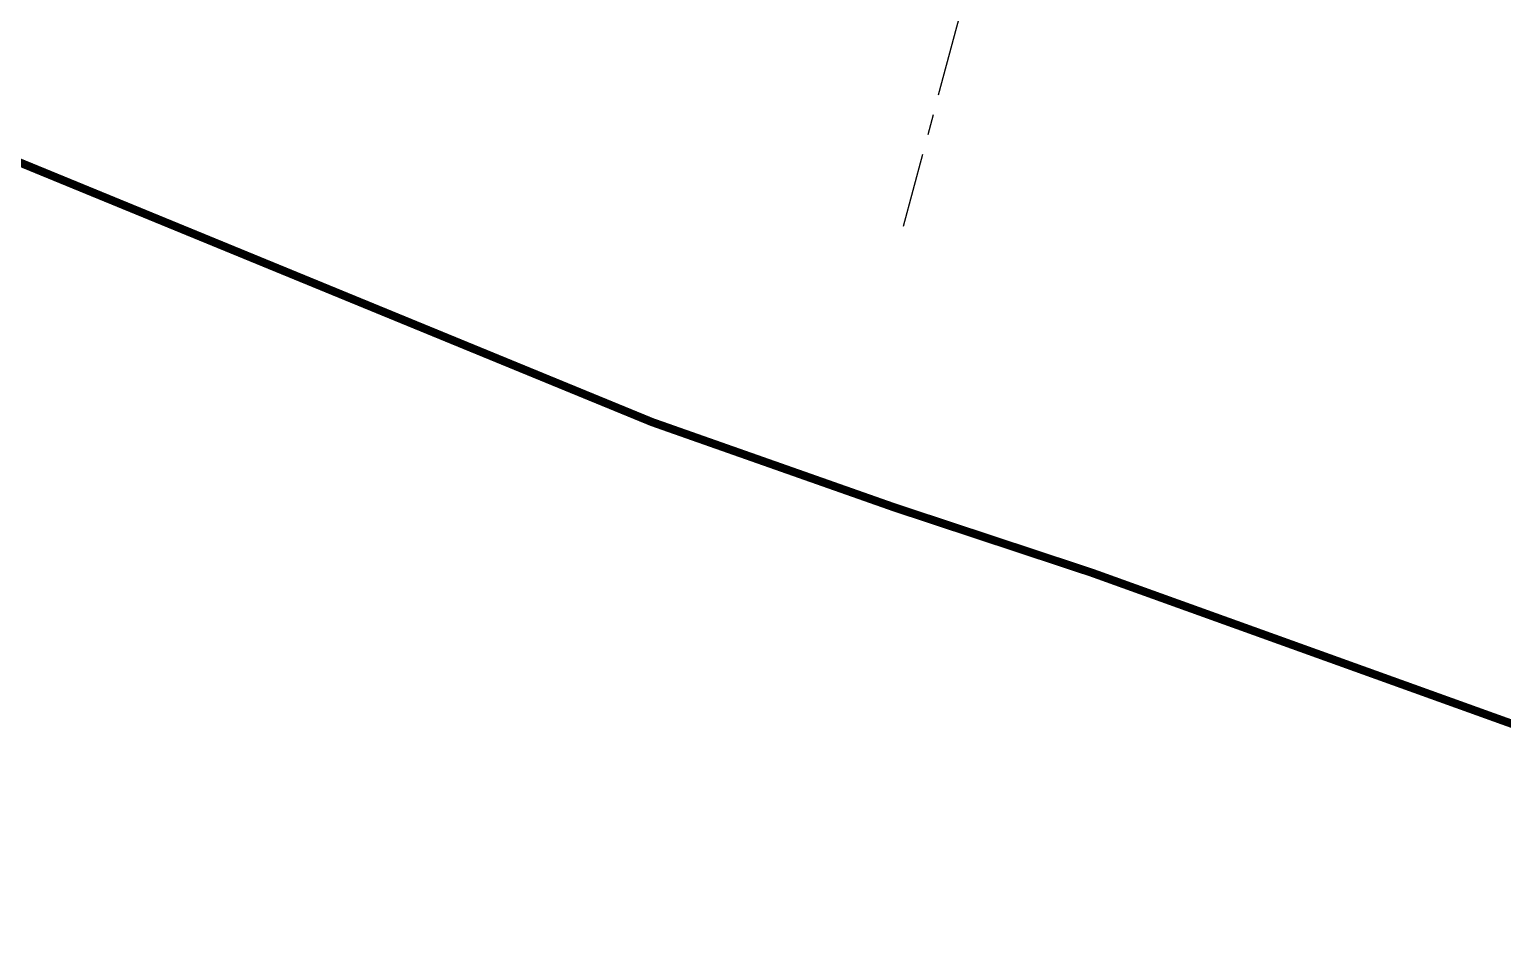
# Model space of a CAD drawing. Header units: metres. Extents: x 689715 to 690980, y 1005284 to 1006835.
# Drawn here: x 690638.7 to 690728.8, y 1005325.1 to 1005380.4 of the extents above; entities that cross this region are included whole.
import ezdxf

# ---------------------------------------------------------------- set-up
doc = ezdxf.new("R2010")
doc.units = ezdxf.units.M
doc.linetypes.add('CENTER', pattern=[2, 1.25, -0.25, 0.25, -0.25])
doc.linetypes.add('DASHED2', pattern=[0.375, 0.25, -0.125])
for name, color, linetype in [('C-LOTE-LINEA', 230, 'Continuous'), ('CALLES-CENTRO', 2, 'CENTER'), ('G-Poligono efectivo', 40, 'Continuous'), ('POLIGONO EFECTIVO FIII', 6, 'Continuous')]:
    doc.layers.add(name, color=color, linetype=linetype)

msp = doc.modelspace()

# ---------------------------------------------------------------- linework, layer by layer
at = {"layer": 'C-LOTE-LINEA', "linetype": 'DASHED2', "ltscale": 10}
msp.add_lwpolyline([(690874.414, 1005511.208), (690854.384, 1005461.893), (690822.641, 1005404.116), (690764.893, 1005325.437), (690762.128, 1005326.411), (690737.754, 1005334.989), (690703.65, 1005347.251), (690691.575, 1005351.243), (690676.779, 1005356.45), (690655.913, 1005365.014), (690627.835, 1005376.536), (690627.476, 1005376.701), (690627.182, 1005376.835), (690614.449, 1005374.867), (690594.722, 1005371.819), (690370.574, 1005349.771)], dxfattribs=at)
at = {"layer": 'CALLES-CENTRO', "linetype": 'CENTER', "ltscale": 5}
msp.add_line((690713.923, 1005450.104), (690692.134, 1005368.409), dxfattribs=at)
at = {"layer": 'G-Poligono efectivo'}
msp.add_lwpolyline([(690344.038, 1005346.812), (690370.574, 1005349.771), (690594.722, 1005371.819), (690614.449, 1005374.867), (690627.182, 1005376.835), (690627.476, 1005376.701), (690627.835, 1005376.536), (690655.913, 1005365.014), (690676.779, 1005356.45), (690691.575, 1005351.243), (690703.65, 1005347.251), (690737.754, 1005334.989), (690764.899, 1005325.435)], dxfattribs=at)
at = {"layer": 'POLIGONO EFECTIVO FIII', "linetype": 'Continuous', "ltscale": 10, "const_width": 0.5}
msp.add_lwpolyline([(690874.414, 1005511.208), (690854.384, 1005461.893), (690822.641, 1005404.116), (690764.893, 1005325.437), (690762.128, 1005326.411), (690737.754, 1005334.989), (690703.65, 1005347.251), (690691.575, 1005351.243), (690676.779, 1005356.45), (690655.913, 1005365.014), (690627.835, 1005376.536), (690627.476, 1005376.701), (690627.182, 1005376.835), (690614.449, 1005374.867), (690594.722, 1005371.819), (690370.574, 1005349.771)], dxfattribs=at)

doc.saveas('drawing.dxf')
